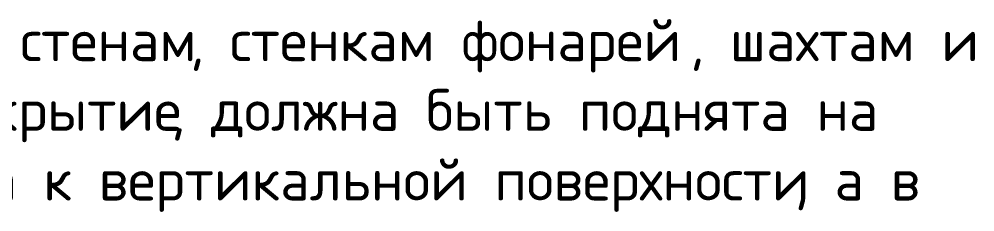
# Model space of a CAD drawing. Header units: millimetres. Extents: x -263990 to 193903, y -164417 to 240530.
# Drawn here: x -163928 to -152129, y -134930 to -132547 of the extents above; entities that cross this region are included whole.
import ezdxf

# ---------------------------------------------------------------- set-up
doc = ezdxf.new("R2010")
doc.units = ezdxf.units.MM
doc.header["$LTSCALE"] = 20
doc.layers.add('TN-АННОТАЦИИ', color=7, linetype='Continuous', lineweight=0)
doc.styles.add('TN-Текст-Аннотативный', font='isocpeur.ttf')

msp = doc.modelspace()

# ---------------------------------------------------------------- texts
at = {"layer": 'TN-АННОТАЦИИ', "color": 7, "style": 'TN-Текст-Аннотативный'}
for s, height, p in [('Пароизоляция в местах примыкания теплоизоляционного слоя к стенам', 516.5958925, (-185632.6884, -133066.95352)), ('стенкам фонарей', 516.5958925, (-161326.85166, -133066.95352)), ('шахтам и', 516.595893, (-155153.53074, -133066.95352)), (', ', 516.595893, (-161817.61776, -133066.95352)), (', ', 516.595893, (-155644.29684, -133066.95352)), ('должна быть поднята на', 516.5958925, (-161559.31981, -133927.94668)), ('проходящему через покрытие или чердачное перекрытие', 516.5958925, (-180776.68701, -133927.94668)), (', ', 516.595893, (-162050.08591, -133927.94668)), ('высоту не менее толщины теплоизоляционного слоя и приклеена к вертикальной поверхности', 516.5958925, (-185736.00758, -134788.93983)), ('а в', 516.595893, (-153862.04101, -134788.93983)), (', ', 516.595893, (-154352.80711, -134788.93983))]:
    msp.add_text(s, height=height, dxfattribs=at).set_placement(p)

doc.saveas('drawing.dxf')
